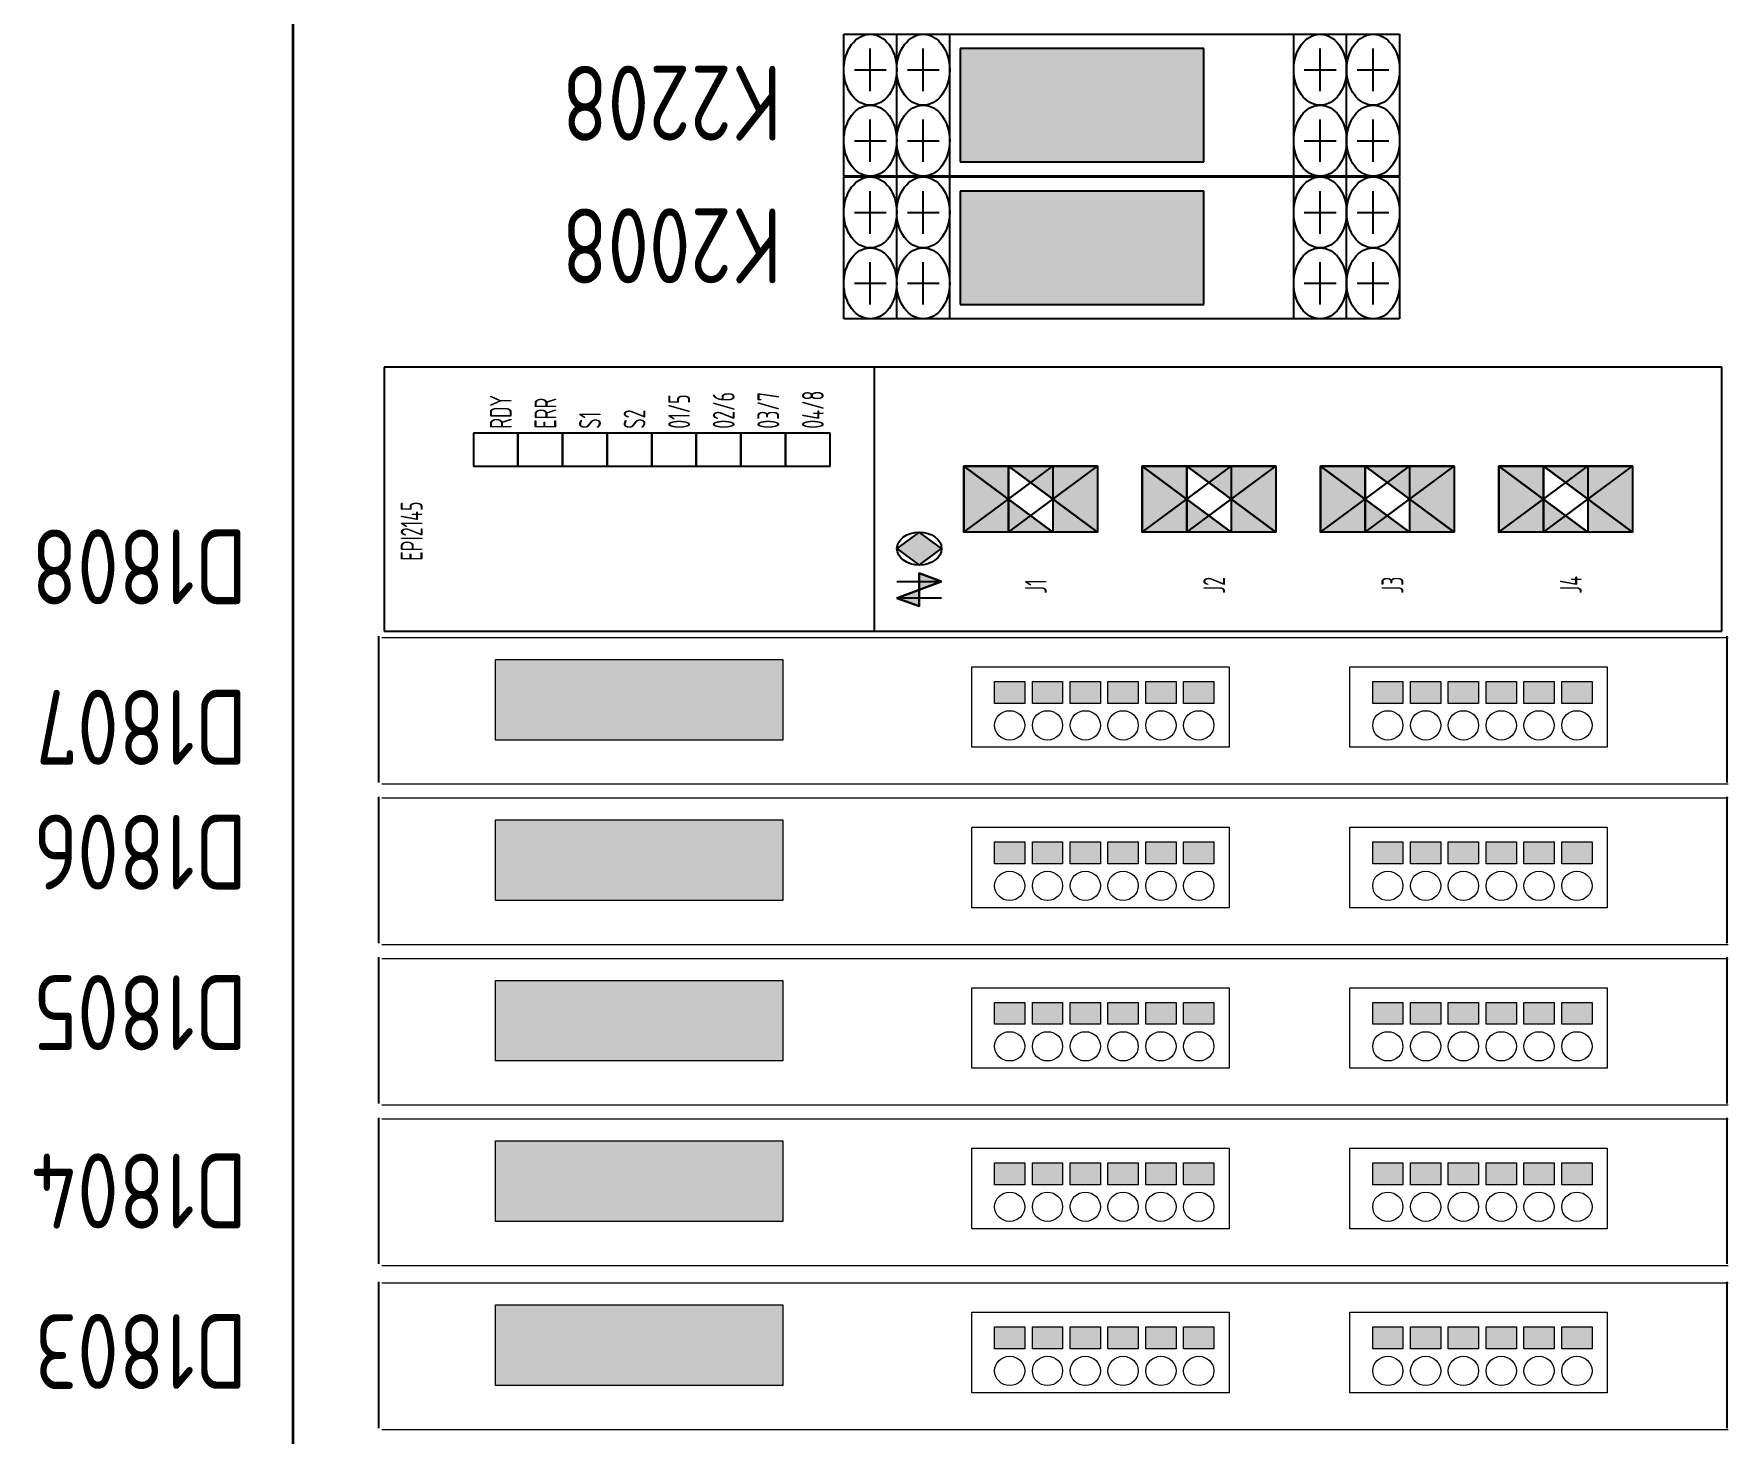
# Model space of a CAD drawing. Header units: millimetres. Extents: x 10 to 410, y 10 to 275.
# Drawn here: x 62.73 to 110.23, y 146.53 to 185.79 of the extents above; entities that cross this region are included whole.
import ezdxf
from ezdxf.enums import TextEntityAlignment as Align

# ---------------------------------------------------------------- set-up
doc = ezdxf.new("R2010")
doc.units = ezdxf.units.MM
doc.linetypes.add('Caddy_Solid', pattern=[0])
doc.styles.add('Caddy_Vectorfont1p', font='isocp___.ttf', dxfattribs={"width": 0.9})

# ---------------------------------------------------------------- blocks, each defined once
blk = doc.blocks.new('Blk12')
blk.add_hatch(color=1).paths.add_polyline_path([(95.528, 182.2), (88.701, 182.2), (88.701, 185.382), (95.528, 185.382), (95.528, 185.183)])
at = {"linetype": 'Caddy_Solid', "lineweight": 25}
for p, q in [((85.436, 181.802), (85.436, 185.78)), ((85.436, 185.78), (101.018, 185.78)), ((86.92, 181.802), (86.92, 185.78)), ((88.404, 181.802), (88.404, 185.78)), ((98.05, 181.802), (98.05, 185.78)), ((99.534, 181.802), (99.534, 185.78)), ((101.018, 185.78), (101.018, 181.802)), ((86.178, 184.189), (86.178, 185.382)), ((87.662, 184.189), (87.662, 185.382)), ((98.792, 184.189), (98.792, 185.382)), ((100.276, 184.189), (100.276, 185.382)), ((85.733, 184.786), (86.624, 184.786)), ((87.217, 184.786), (88.108, 184.786)), ((98.347, 184.786), (99.238, 184.786)), ((99.831, 184.786), (100.722, 184.786)), ((86.178, 182.2), (86.178, 183.393)), ((87.662, 182.2), (87.662, 183.393)), ((98.792, 182.2), (98.792, 183.393)), ((100.276, 182.2), (100.276, 183.393)), ((85.733, 182.797), (86.624, 182.797)), ((87.217, 182.797), (88.108, 182.797)), ((98.347, 182.797), (99.238, 182.797)), ((99.831, 182.797), (100.722, 182.797)), ((101.018, 181.802), (85.436, 181.802))]:
    blk.add_line(p, q, dxfattribs=at)
at = {"color": 1, "linetype": 'Caddy_Solid', "lineweight": 25, "true_color": 0xff0000}
for p, q in [((95.528, 185.382), (88.701, 185.382)), ((88.701, 185.382), (88.701, 182.2)), ((95.528, 185.183), (95.528, 185.382)), ((95.528, 182.2), (95.528, 185.183)), ((88.701, 182.2), (95.528, 182.2))]:
    blk.add_line(p, q, dxfattribs=at)
at = {"linetype": 'Caddy_Solid', "lineweight": 25}
for centre in [(86.178, 184.786), (87.662, 184.786), (98.792, 184.786), (100.276, 184.786), (86.178, 182.797), (87.662, 182.797), (98.792, 182.797), (100.276, 182.797)]:
    blk.add_ellipse(centre, major_axis=(0, 0.995), ratio=0.746094, dxfattribs=at)
blk = doc.blocks.new('Blk13')
blk.add_hatch(color=1).paths.add_polyline_path([(95.528, 178.2), (88.701, 178.2), (88.701, 181.382), (95.528, 181.382), (95.528, 181.183)])
at = {"linetype": 'Caddy_Solid', "lineweight": 25}
for p, q in [((85.436, 177.802), (85.436, 181.78)), ((85.436, 181.78), (101.018, 181.78)), ((86.92, 177.802), (86.92, 181.78)), ((88.404, 177.802), (88.404, 181.78)), ((98.05, 177.802), (98.05, 181.78)), ((99.534, 177.802), (99.534, 181.78)), ((101.018, 181.78), (101.018, 177.802)), ((86.178, 180.189), (86.178, 181.382)), ((87.662, 180.189), (87.662, 181.382)), ((98.792, 180.189), (98.792, 181.382)), ((100.276, 180.189), (100.276, 181.382)), ((85.733, 180.786), (86.624, 180.786)), ((87.217, 180.786), (88.108, 180.786)), ((98.347, 180.786), (99.238, 180.786)), ((99.831, 180.786), (100.722, 180.786)), ((86.178, 178.2), (86.178, 179.393)), ((87.662, 178.2), (87.662, 179.393)), ((98.792, 178.2), (98.792, 179.393)), ((100.276, 178.2), (100.276, 179.393)), ((85.733, 178.797), (86.624, 178.797)), ((87.217, 178.797), (88.108, 178.797)), ((98.347, 178.797), (99.238, 178.797)), ((99.831, 178.797), (100.722, 178.797)), ((101.018, 177.802), (85.436, 177.802))]:
    blk.add_line(p, q, dxfattribs=at)
at = {"color": 1, "linetype": 'Caddy_Solid', "lineweight": 25, "true_color": 0xff0000}
for p, q in [((95.528, 181.382), (88.701, 181.382)), ((88.701, 181.382), (88.701, 178.2)), ((95.528, 181.183), (95.528, 181.382)), ((95.528, 178.2), (95.528, 181.183)), ((88.701, 178.2), (95.528, 178.2))]:
    blk.add_line(p, q, dxfattribs=at)
at = {"linetype": 'Caddy_Solid', "lineweight": 25}
for centre in [(86.178, 180.786), (87.662, 180.786), (98.792, 180.786), (100.276, 180.786), (86.178, 178.797), (87.662, 178.797), (98.792, 178.797), (100.276, 178.797)]:
    blk.add_ellipse(centre, major_axis=(0, 0.995), ratio=0.746094, dxfattribs=at)
blk = doc.blocks.new('Blk34')
at = {"linetype": 'Caddy_Solid', "lineweight": 25}
for p, q in [((110.05, 176.447), (72.55, 176.447)), ((72.55, 176.447), (72.55, 169.047)), ((110.05, 169.047), (110.05, 176.447)), ((72.55, 169.047), (110.05, 169.047))]:
    blk.add_line(p, q, dxfattribs=at)
blk = doc.blocks.new('Blk35')
at = {"linetype": 'Caddy_Solid', "lineweight": 25}
for p, q in [((76.3, 174.597), (75.05, 174.597)), ((75.05, 174.597), (75.05, 173.672)), ((76.3, 173.672), (76.3, 174.597)), ((75.05, 173.672), (76.3, 173.672))]:
    blk.add_line(p, q, dxfattribs=at)
blk = doc.blocks.new('Blk36')
at = {"linetype": 'Caddy_Solid', "lineweight": 25}
for p, q in [((77.55, 174.597), (76.3, 174.597)), ((76.3, 174.597), (76.3, 173.672)), ((77.55, 173.672), (77.55, 174.597)), ((76.3, 173.672), (77.55, 173.672))]:
    blk.add_line(p, q, dxfattribs=at)
blk = doc.blocks.new('Blk37')
at = {"linetype": 'Caddy_Solid', "lineweight": 25}
for p, q in [((78.8, 174.597), (77.55, 174.597)), ((77.55, 174.597), (77.55, 173.672)), ((78.8, 173.672), (78.8, 174.597)), ((77.55, 173.672), (78.8, 173.672))]:
    blk.add_line(p, q, dxfattribs=at)
blk = doc.blocks.new('Blk38')
at = {"linetype": 'Caddy_Solid', "lineweight": 25}
for p, q in [((80.05, 174.597), (78.8, 174.597)), ((78.8, 174.597), (78.8, 173.672)), ((80.05, 173.672), (80.05, 174.597)), ((78.8, 173.672), (80.05, 173.672))]:
    blk.add_line(p, q, dxfattribs=at)
blk = doc.blocks.new('Blk39')
at = {"linetype": 'Caddy_Solid', "lineweight": 25}
for p, q in [((81.3, 174.597), (80.05, 174.597)), ((80.05, 174.597), (80.05, 173.672)), ((81.3, 173.672), (81.3, 174.597)), ((80.05, 173.672), (81.3, 173.672))]:
    blk.add_line(p, q, dxfattribs=at)
blk = doc.blocks.new('Blk40')
at = {"linetype": 'Caddy_Solid', "lineweight": 25}
for p, q in [((82.55, 174.597), (81.3, 174.597)), ((81.3, 174.597), (81.3, 173.672)), ((82.55, 173.672), (82.55, 174.597)), ((81.3, 173.672), (82.55, 173.672))]:
    blk.add_line(p, q, dxfattribs=at)
blk = doc.blocks.new('Blk41')
at = {"linetype": 'Caddy_Solid', "lineweight": 25}
for p, q in [((83.8, 174.597), (82.55, 174.597)), ((82.55, 174.597), (82.55, 173.672)), ((83.8, 173.672), (83.8, 174.597)), ((82.55, 173.672), (83.8, 173.672))]:
    blk.add_line(p, q, dxfattribs=at)
blk = doc.blocks.new('Blk42')
at = {"linetype": 'Caddy_Solid', "lineweight": 25}
for p, q in [((85.05, 174.597), (83.8, 174.597)), ((83.8, 174.597), (83.8, 173.672)), ((85.05, 173.672), (85.05, 174.597)), ((83.8, 173.672), (85.05, 173.672))]:
    blk.add_line(p, q, dxfattribs=at)
blk = doc.blocks.new('Blk43')
at = {"linetype": 'Caddy_Solid', "lineweight": 25}
for p, q in [((88.8, 171.822), (88.8, 173.672)), ((88.8, 173.672), (91.3, 173.672)), ((91.3, 173.672), (91.3, 171.822)), ((91.3, 171.822), (88.8, 171.822))]:
    blk.add_line(p, q, dxfattribs=at)
blk = doc.blocks.new('Blk44')
at = {"linetype": 'Caddy_Solid', "lineweight": 25}
for p, q in [((90.05, 171.822), (90.05, 173.672)), ((90.05, 173.672), (92.55, 173.672)), ((92.55, 173.672), (92.55, 171.822)), ((92.55, 171.822), (90.05, 171.822))]:
    blk.add_line(p, q, dxfattribs=at)
blk = doc.blocks.new('Blk45')
at = {"linetype": 'Caddy_Solid', "lineweight": 25}
for p, q in [((93.8, 171.822), (93.8, 173.672)), ((93.8, 173.672), (96.3, 173.672)), ((96.3, 173.672), (96.3, 171.822)), ((96.3, 171.822), (93.8, 171.822))]:
    blk.add_line(p, q, dxfattribs=at)
blk = doc.blocks.new('Blk46')
at = {"linetype": 'Caddy_Solid', "lineweight": 25}
for p, q in [((95.05, 171.822), (95.05, 173.672)), ((95.05, 173.672), (97.55, 173.672)), ((97.55, 173.672), (97.55, 171.822)), ((97.55, 171.822), (95.05, 171.822))]:
    blk.add_line(p, q, dxfattribs=at)
blk = doc.blocks.new('Blk47')
at = {"linetype": 'Caddy_Solid', "lineweight": 25}
for p, q in [((98.8, 171.822), (98.8, 173.672)), ((98.8, 173.672), (101.3, 173.672)), ((101.3, 173.672), (101.3, 171.822)), ((101.3, 171.822), (98.8, 171.822))]:
    blk.add_line(p, q, dxfattribs=at)
blk = doc.blocks.new('Blk48')
at = {"linetype": 'Caddy_Solid', "lineweight": 25}
for p, q in [((100.05, 171.822), (100.05, 173.672)), ((100.05, 173.672), (102.55, 173.672)), ((102.55, 173.672), (102.55, 171.822)), ((102.55, 171.822), (100.05, 171.822))]:
    blk.add_line(p, q, dxfattribs=at)
blk = doc.blocks.new('Blk49')
at = {"linetype": 'Caddy_Solid', "lineweight": 25}
for p, q in [((103.8, 171.822), (103.8, 173.672)), ((103.8, 173.672), (106.3, 173.672)), ((106.3, 173.672), (106.3, 171.822)), ((106.3, 171.822), (103.8, 171.822))]:
    blk.add_line(p, q, dxfattribs=at)
blk = doc.blocks.new('Blk50')
at = {"linetype": 'Caddy_Solid', "lineweight": 25}
for p, q in [((105.05, 171.822), (105.05, 173.672)), ((105.05, 173.672), (107.55, 173.672)), ((107.55, 173.672), (107.55, 171.822)), ((107.55, 171.822), (105.05, 171.822))]:
    blk.add_line(p, q, dxfattribs=at)
blk = doc.blocks.new('Blk33')
for points in [[(91.3, 171.822), (88.8, 173.672), (91.3, 173.672), (88.8, 171.822)], [(91.3, 171.822), (91.3, 173.672), (90.05, 172.747), (88.8, 171.822), (88.8, 173.672)], [(92.55, 171.822), (90.05, 173.672), (92.55, 173.672), (90.05, 171.822)], [(92.55, 171.822), (92.55, 173.672), (91.3, 172.747), (90.05, 171.822), (90.05, 173.672)], [(96.3, 171.822), (93.8, 173.672), (96.3, 173.672), (93.8, 171.822)], [(96.3, 171.822), (96.3, 173.672), (95.05, 172.747), (93.8, 171.822), (93.8, 173.672)], [(97.55, 171.822), (95.05, 173.672), (97.55, 173.672), (95.05, 171.822)], [(97.55, 171.822), (97.55, 173.672), (96.3, 172.747), (95.05, 171.822), (95.05, 173.672)], [(101.3, 171.822), (98.8, 173.672), (101.3, 173.672), (98.8, 171.822)], [(101.3, 171.822), (101.3, 173.672), (100.05, 172.747), (98.8, 171.822), (98.8, 173.672)], [(102.55, 171.822), (100.05, 173.672), (102.55, 173.672), (100.05, 171.822)], [(102.55, 171.822), (102.55, 173.672), (101.3, 172.747), (100.05, 171.822), (100.05, 173.672)], [(106.3, 171.822), (103.8, 173.672), (106.3, 173.672), (103.8, 171.822)], [(106.3, 171.822), (106.3, 173.672), (105.05, 172.747), (103.8, 171.822), (103.8, 173.672)], [(107.55, 171.822), (105.05, 173.672), (107.55, 173.672), (105.05, 171.822)], [(107.55, 171.822), (107.55, 173.672), (106.3, 172.747), (105.05, 171.822), (105.05, 173.672)], [(88.175, 171.359), (87.55, 170.897), (86.925, 171.359), (87.55, 171.822)], [(87.55, 170.666), (87.55, 170.203), (88.175, 170.435)], [(87.55, 169.741), (87.55, 170.203), (86.925, 169.972)]]:
    blk.add_hatch(color=256).paths.add_polyline_path(points)
at = {"linetype": 'Caddy_Solid', "lineweight": 25}
for p, q in [((86.3, 169.047), (86.3, 176.447)), ((88.175, 170.435), (87.55, 170.666)), ((87.55, 170.666), (87.55, 170.203)), ((86.925, 170.435), (88.175, 170.435)), ((87.55, 170.203), (86.925, 169.972)), ((87.55, 170.203), (88.175, 170.435)), ((87.55, 169.741), (87.55, 170.203)), ((88.175, 169.972), (86.925, 169.972)), ((86.925, 169.972), (87.55, 169.741))]:
    blk.add_line(p, q, dxfattribs=at)
for points in [[(88.8, 171.822), (91.3, 173.672), (88.8, 173.672), (91.3, 171.822)], [(88.8, 173.672), (88.8, 171.822), (90.05, 172.747), (91.3, 173.672), (91.3, 171.822)], [(90.05, 171.822), (92.55, 173.672), (90.05, 173.672), (92.55, 171.822)], [(90.05, 173.672), (90.05, 171.822), (91.3, 172.747), (92.55, 173.672), (92.55, 171.822)], [(93.8, 171.822), (96.3, 173.672), (93.8, 173.672), (96.3, 171.822)], [(93.8, 173.672), (93.8, 171.822), (95.05, 172.747), (96.3, 173.672), (96.3, 171.822)], [(95.05, 171.822), (97.55, 173.672), (95.05, 173.672), (97.55, 171.822)], [(95.05, 173.672), (95.05, 171.822), (96.3, 172.747), (97.55, 173.672), (97.55, 171.822)], [(98.8, 171.822), (101.3, 173.672), (98.8, 173.672), (101.3, 171.822)], [(98.8, 173.672), (98.8, 171.822), (100.05, 172.747), (101.3, 173.672), (101.3, 171.822)], [(100.05, 171.822), (102.55, 173.672), (100.05, 173.672), (102.55, 171.822)], [(100.05, 173.672), (100.05, 171.822), (101.3, 172.747), (102.55, 173.672), (102.55, 171.822)], [(103.8, 171.822), (106.3, 173.672), (103.8, 173.672), (106.3, 171.822)], [(103.8, 173.672), (103.8, 171.822), (105.05, 172.747), (106.3, 173.672), (106.3, 171.822)], [(105.05, 171.822), (107.55, 173.672), (105.05, 173.672), (107.55, 171.822)], [(105.05, 173.672), (105.05, 171.822), (106.3, 172.747), (107.55, 173.672), (107.55, 171.822)], [(87.55, 171.822), (86.925, 171.359), (87.55, 170.897), (88.175, 171.359)], [(88.175, 170.435), (87.55, 170.203), (87.55, 170.666)], [(86.925, 169.972), (87.55, 170.203), (87.55, 169.741)]]:
    blk.add_lwpolyline(points, close=True, dxfattribs=at)
blk.add_ellipse((87.55, 171.359), major_axis=(0.625, 0), ratio=0.740001, dxfattribs=at)
for name in ['Blk34', 'Blk35', 'Blk36', 'Blk37', 'Blk38', 'Blk39', 'Blk40', 'Blk41', 'Blk42', 'Blk43', 'Blk44', 'Blk45', 'Blk46', 'Blk47', 'Blk48', 'Blk49', 'Blk50']:
    blk.add_blockref(name, (0, 0, 1))
at = {"lineweight": 25, "style": 'Caddy_Vectorfont1p', "width": 0.666}
for s, p in [('RDY', (76.125, 174.72)), ('ERR', (77.375, 174.72)), ('01/5', (81.125, 174.72)), ('02/6', (82.375, 174.72)), ('03/7', (83.625, 174.72)), ('04/8', (84.875, 174.72)), ('S1', (78.625, 174.72)), ('S2', (79.875, 174.72)), ('EPI2145', (73.625, 171.02)), ('J2', (96.125, 170.094)), ('J3', (101.125, 170.094)), ('J4', (106.125, 170.094)), ('J1', (91.125, 170.094))]:
    blk.add_text(s, height=0.6125, rotation=90, dxfattribs=at).set_placement(p)
at = {"lineweight": 25, "style": 'Caddy_Vectorfont1p', "width": 0.9, "flags": 1}
for tag, p in [('$TAG140020', (89.375, 168.462)), ('$TAG140050', (90.25, 168.462)), ('$TAG160010', (91.125, 168.462)), ('$TAG160030', (92, 168.462)), ('$TAG160040', (92.875, 168.462))]:
    blk.add_attdef(tag, text='', height=0.613, rotation=90, dxfattribs=at).set_placement(p, align=Align.RIGHT)
blk = doc.blocks.new('Blk60')
at = {"linetype": 'Caddy_Solid', "lineweight": 18}
for p, q in [((100.265, 148.92), (100.265, 149.536)), ((100.265, 149.536), (101.113, 149.536)), ((101.113, 149.536), (101.113, 148.92)), ((101.113, 148.92), (100.265, 148.92))]:
    blk.add_line(p, q, dxfattribs=at)
blk = doc.blocks.new('Blk61')
at = {"linetype": 'Caddy_Solid', "lineweight": 18}
for p, q in [((101.325, 148.92), (101.325, 149.536)), ((101.325, 149.536), (102.173, 149.536)), ((102.173, 149.536), (102.173, 148.92)), ((102.173, 148.92), (101.325, 148.92))]:
    blk.add_line(p, q, dxfattribs=at)
blk = doc.blocks.new('Blk62')
at = {"linetype": 'Caddy_Solid', "lineweight": 18}
for p, q in [((102.385, 148.92), (102.385, 149.536)), ((102.385, 149.536), (103.233, 149.536)), ((103.233, 149.536), (103.233, 148.92)), ((103.233, 148.92), (102.385, 148.92))]:
    blk.add_line(p, q, dxfattribs=at)
blk = doc.blocks.new('Blk63')
at = {"linetype": 'Caddy_Solid', "lineweight": 18}
for p, q in [((103.445, 148.92), (103.445, 149.536)), ((103.445, 149.536), (104.293, 149.536)), ((104.293, 149.536), (104.293, 148.92)), ((104.293, 148.92), (103.445, 148.92))]:
    blk.add_line(p, q, dxfattribs=at)
blk = doc.blocks.new('Blk64')
at = {"linetype": 'Caddy_Solid', "lineweight": 18}
for p, q in [((104.505, 148.92), (104.505, 149.536)), ((104.505, 149.536), (105.353, 149.536)), ((105.353, 149.536), (105.353, 148.92)), ((105.353, 148.92), (104.505, 148.92))]:
    blk.add_line(p, q, dxfattribs=at)
blk = doc.blocks.new('Blk65')
at = {"linetype": 'Caddy_Solid', "lineweight": 18}
for p, q in [((105.566, 148.92), (105.566, 149.536)), ((105.566, 149.536), (106.414, 149.536)), ((106.414, 149.536), (106.414, 148.92)), ((106.414, 148.92), (105.566, 148.92))]:
    blk.add_line(p, q, dxfattribs=at)
blk = doc.blocks.new('Blk66')
at = {"linetype": 'Caddy_Solid', "lineweight": 18}
for p, q in [((99.628, 147.687), (99.628, 149.947)), ((99.628, 149.947), (106.838, 149.947)), ((106.838, 149.947), (106.838, 147.687)), ((106.838, 147.687), (99.628, 147.687))]:
    blk.add_line(p, q, dxfattribs=at)
blk = doc.blocks.new('Blk67')
at = {"linetype": 'Caddy_Solid', "lineweight": 18}
for p, q in [((89.663, 148.92), (89.663, 149.536)), ((89.663, 149.536), (90.511, 149.536)), ((90.511, 149.536), (90.511, 148.92)), ((90.511, 148.92), (89.663, 148.92))]:
    blk.add_line(p, q, dxfattribs=at)
blk = doc.blocks.new('Blk68')
at = {"linetype": 'Caddy_Solid', "lineweight": 18}
for p, q in [((90.723, 148.92), (90.723, 149.536)), ((90.723, 149.536), (91.571, 149.536)), ((91.571, 149.536), (91.571, 148.92)), ((91.571, 148.92), (90.723, 148.92))]:
    blk.add_line(p, q, dxfattribs=at)
blk = doc.blocks.new('Blk69')
at = {"linetype": 'Caddy_Solid', "lineweight": 18}
for p, q in [((91.783, 148.92), (91.783, 149.536)), ((91.783, 149.536), (92.631, 149.536)), ((92.631, 149.536), (92.631, 148.92)), ((92.631, 148.92), (91.783, 148.92))]:
    blk.add_line(p, q, dxfattribs=at)
blk = doc.blocks.new('Blk70')
at = {"linetype": 'Caddy_Solid', "lineweight": 18}
for p, q in [((92.843, 148.92), (92.843, 149.536)), ((92.843, 149.536), (93.691, 149.536)), ((93.691, 149.536), (93.691, 148.92)), ((93.691, 148.92), (92.843, 148.92))]:
    blk.add_line(p, q, dxfattribs=at)
blk = doc.blocks.new('Blk71')
at = {"linetype": 'Caddy_Solid', "lineweight": 18}
for p, q in [((93.903, 148.92), (93.903, 149.536)), ((93.903, 149.536), (94.751, 149.536)), ((94.751, 149.536), (94.751, 148.92)), ((94.751, 148.92), (93.903, 148.92))]:
    blk.add_line(p, q, dxfattribs=at)
blk = doc.blocks.new('Blk72')
at = {"linetype": 'Caddy_Solid', "lineweight": 18}
for p, q in [((94.964, 148.92), (94.964, 149.536)), ((94.964, 149.536), (95.812, 149.536)), ((95.812, 149.536), (95.812, 148.92)), ((95.812, 148.92), (94.964, 148.92))]:
    blk.add_line(p, q, dxfattribs=at)
blk = doc.blocks.new('Blk73')
at = {"linetype": 'Caddy_Solid', "lineweight": 18}
for p, q in [((89.026, 147.687), (89.026, 149.947)), ((89.026, 149.947), (96.236, 149.947)), ((96.236, 149.947), (96.236, 147.687)), ((96.236, 147.687), (89.026, 147.687))]:
    blk.add_line(p, q, dxfattribs=at)
blk = doc.blocks.new('Blk74')
at = {"linetype": 'Caddy_Solid', "lineweight": 18}
for p, q in [((75.668, 147.892), (75.668, 150.152)), ((75.668, 150.152), (83.725, 150.152)), ((83.725, 150.152), (83.725, 147.892)), ((83.725, 147.892), (75.668, 147.892))]:
    blk.add_line(p, q, dxfattribs=at)
blk = doc.blocks.new('Blk59')
for points in [[(83.725, 147.892), (75.668, 147.892), (75.668, 150.152), (83.725, 150.152)], [(90.511, 149.536), (89.663, 149.536), (89.663, 148.92), (90.511, 148.92)], [(90.723, 148.92), (91.571, 148.92), (91.571, 149.536), (90.723, 149.536)], [(91.783, 148.92), (92.631, 148.92), (92.631, 149.536), (91.783, 149.536)], [(93.691, 149.536), (92.843, 149.536), (92.843, 148.92), (93.691, 148.92)], [(94.752, 148.92), (93.903, 148.92), (93.903, 149.536), (94.752, 149.536)], [(95.812, 148.92), (95.812, 149.536), (94.964, 149.536), (94.964, 148.92)], [(101.113, 149.536), (100.265, 149.536), (100.265, 148.92), (101.113, 148.92)], [(101.325, 148.92), (102.173, 148.92), (102.173, 149.536), (101.325, 149.536)], [(102.385, 148.92), (103.233, 148.92), (103.233, 149.536), (102.385, 149.536)], [(104.293, 149.536), (103.445, 149.536), (103.445, 148.92), (104.293, 148.92)], [(105.354, 148.92), (104.505, 148.92), (104.505, 149.536), (105.354, 149.536)], [(106.414, 148.92), (106.414, 149.536), (105.566, 149.536), (105.566, 148.92)]]:
    blk.add_hatch(color=256).paths.add_polyline_path(points)
at = {"linetype": 'Caddy_Solid', "lineweight": 25}
for p, q in [((72.4, 146.7), (72.4, 150.8)), ((110.2, 146.7), (110.2, 150.8))]:
    blk.add_line(p, q, dxfattribs=at)
at = {"linetype": 'Caddy_Solid', "lineweight": 18}
for p, q in [((72.487, 150.769), (110.23, 150.769)), ((72.487, 150.769), (110.23, 150.769)), ((72.487, 150.769), (110.23, 150.769)), ((72.487, 146.66), (110.23, 146.66)), ((72.487, 146.66), (110.23, 146.66))]:
    blk.add_line(p, q, dxfattribs=at)
for centre in [(90.087, 148.303), (91.147, 148.303), (92.207, 148.303), (93.267, 148.303), (94.327, 148.303), (95.388, 148.303), (100.689, 148.303), (101.749, 148.303), (102.809, 148.303), (103.869, 148.303), (104.929, 148.303), (105.99, 148.303)]:
    blk.add_ellipse(centre, major_axis=(-0.424, 0), ratio=0.968912, dxfattribs=at)
for name in ['Blk74', 'Blk73', 'Blk66', 'Blk67', 'Blk68', 'Blk69', 'Blk70', 'Blk71', 'Blk72', 'Blk60', 'Blk61', 'Blk62', 'Blk63', 'Blk64', 'Blk65']:
    blk.add_blockref(name, (0, 0, 1))
blk = doc.blocks.new('Blk149')
at = {"linetype": 'Caddy_Solid', "lineweight": 18}
for p, q in [((100.265, 153.52), (100.265, 154.136)), ((100.265, 154.136), (101.113, 154.136)), ((101.113, 154.136), (101.113, 153.52)), ((101.113, 153.52), (100.265, 153.52))]:
    blk.add_line(p, q, dxfattribs=at)
blk = doc.blocks.new('Blk150')
at = {"linetype": 'Caddy_Solid', "lineweight": 18}
for p, q in [((101.325, 153.52), (101.325, 154.136)), ((101.325, 154.136), (102.173, 154.136)), ((102.173, 154.136), (102.173, 153.52)), ((102.173, 153.52), (101.325, 153.52))]:
    blk.add_line(p, q, dxfattribs=at)
blk = doc.blocks.new('Blk151')
at = {"linetype": 'Caddy_Solid', "lineweight": 18}
for p, q in [((102.385, 153.52), (102.385, 154.136)), ((102.385, 154.136), (103.233, 154.136)), ((103.233, 154.136), (103.233, 153.52)), ((103.233, 153.52), (102.385, 153.52))]:
    blk.add_line(p, q, dxfattribs=at)
blk = doc.blocks.new('Blk152')
at = {"linetype": 'Caddy_Solid', "lineweight": 18}
for p, q in [((103.445, 153.52), (103.445, 154.136)), ((103.445, 154.136), (104.293, 154.136)), ((104.293, 154.136), (104.293, 153.52)), ((104.293, 153.52), (103.445, 153.52))]:
    blk.add_line(p, q, dxfattribs=at)
blk = doc.blocks.new('Blk153')
at = {"linetype": 'Caddy_Solid', "lineweight": 18}
for p, q in [((104.505, 153.52), (104.505, 154.136)), ((104.505, 154.136), (105.353, 154.136)), ((105.353, 154.136), (105.353, 153.52)), ((105.353, 153.52), (104.505, 153.52))]:
    blk.add_line(p, q, dxfattribs=at)
blk = doc.blocks.new('Blk154')
at = {"linetype": 'Caddy_Solid', "lineweight": 18}
for p, q in [((105.566, 153.52), (105.566, 154.136)), ((105.566, 154.136), (106.414, 154.136)), ((106.414, 154.136), (106.414, 153.52)), ((106.414, 153.52), (105.566, 153.52))]:
    blk.add_line(p, q, dxfattribs=at)
blk = doc.blocks.new('Blk155')
at = {"linetype": 'Caddy_Solid', "lineweight": 18}
for p, q in [((99.628, 152.287), (99.628, 154.547)), ((99.628, 154.547), (106.838, 154.547)), ((106.838, 154.547), (106.838, 152.287)), ((106.838, 152.287), (99.628, 152.287))]:
    blk.add_line(p, q, dxfattribs=at)
blk = doc.blocks.new('Blk156')
at = {"linetype": 'Caddy_Solid', "lineweight": 18}
for p, q in [((89.663, 153.52), (89.663, 154.136)), ((89.663, 154.136), (90.511, 154.136)), ((90.511, 154.136), (90.511, 153.52)), ((90.511, 153.52), (89.663, 153.52))]:
    blk.add_line(p, q, dxfattribs=at)
blk = doc.blocks.new('Blk157')
at = {"linetype": 'Caddy_Solid', "lineweight": 18}
for p, q in [((90.723, 153.52), (90.723, 154.136)), ((90.723, 154.136), (91.571, 154.136)), ((91.571, 154.136), (91.571, 153.52)), ((91.571, 153.52), (90.723, 153.52))]:
    blk.add_line(p, q, dxfattribs=at)
blk = doc.blocks.new('Blk158')
at = {"linetype": 'Caddy_Solid', "lineweight": 18}
for p, q in [((91.783, 153.52), (91.783, 154.136)), ((91.783, 154.136), (92.631, 154.136)), ((92.631, 154.136), (92.631, 153.52)), ((92.631, 153.52), (91.783, 153.52))]:
    blk.add_line(p, q, dxfattribs=at)
blk = doc.blocks.new('Blk159')
at = {"linetype": 'Caddy_Solid', "lineweight": 18}
for p, q in [((92.843, 153.52), (92.843, 154.136)), ((92.843, 154.136), (93.691, 154.136)), ((93.691, 154.136), (93.691, 153.52)), ((93.691, 153.52), (92.843, 153.52))]:
    blk.add_line(p, q, dxfattribs=at)
blk = doc.blocks.new('Blk160')
at = {"linetype": 'Caddy_Solid', "lineweight": 18}
for p, q in [((93.903, 153.52), (93.903, 154.136)), ((93.903, 154.136), (94.751, 154.136)), ((94.751, 154.136), (94.751, 153.52)), ((94.751, 153.52), (93.903, 153.52))]:
    blk.add_line(p, q, dxfattribs=at)
blk = doc.blocks.new('Blk161')
at = {"linetype": 'Caddy_Solid', "lineweight": 18}
for p, q in [((94.964, 153.52), (94.964, 154.136)), ((94.964, 154.136), (95.812, 154.136)), ((95.812, 154.136), (95.812, 153.52)), ((95.812, 153.52), (94.964, 153.52))]:
    blk.add_line(p, q, dxfattribs=at)
blk = doc.blocks.new('Blk162')
at = {"linetype": 'Caddy_Solid', "lineweight": 18}
for p, q in [((89.026, 152.287), (89.026, 154.547)), ((89.026, 154.547), (96.236, 154.547)), ((96.236, 154.547), (96.236, 152.287)), ((96.236, 152.287), (89.026, 152.287))]:
    blk.add_line(p, q, dxfattribs=at)
blk = doc.blocks.new('Blk163')
at = {"linetype": 'Caddy_Solid', "lineweight": 18}
for p, q in [((75.668, 152.492), (75.668, 154.752)), ((75.668, 154.752), (83.725, 154.752)), ((83.725, 154.752), (83.725, 152.492)), ((83.725, 152.492), (75.668, 152.492))]:
    blk.add_line(p, q, dxfattribs=at)
blk = doc.blocks.new('Blk148')
for points in [[(83.725, 152.492), (75.668, 152.492), (75.668, 154.752), (83.725, 154.752)], [(90.511, 154.136), (89.663, 154.136), (89.663, 153.52), (90.511, 153.52)], [(90.723, 153.52), (91.571, 153.52), (91.571, 154.136), (90.723, 154.136)], [(91.783, 153.52), (92.631, 153.52), (92.631, 154.136), (91.783, 154.136)], [(93.691, 154.136), (92.843, 154.136), (92.843, 153.52), (93.691, 153.52)], [(94.752, 153.52), (93.903, 153.52), (93.903, 154.136), (94.752, 154.136)], [(95.812, 153.52), (95.812, 154.136), (94.964, 154.136), (94.964, 153.52)], [(101.113, 154.136), (100.265, 154.136), (100.265, 153.52), (101.113, 153.52)], [(101.325, 153.52), (102.173, 153.52), (102.173, 154.136), (101.325, 154.136)], [(102.385, 153.52), (103.233, 153.52), (103.233, 154.136), (102.385, 154.136)], [(104.293, 154.136), (103.445, 154.136), (103.445, 153.52), (104.293, 153.52)], [(105.354, 153.52), (104.505, 153.52), (104.505, 154.136), (105.354, 154.136)], [(106.414, 153.52), (106.414, 154.136), (105.566, 154.136), (105.566, 153.52)]]:
    blk.add_hatch(color=256).paths.add_polyline_path(points)
at = {"linetype": 'Caddy_Solid', "lineweight": 25}
for p, q in [((72.4, 151.3), (72.4, 155.4)), ((110.2, 151.3), (110.2, 155.4))]:
    blk.add_line(p, q, dxfattribs=at)
at = {"linetype": 'Caddy_Solid', "lineweight": 18}
for p, q in [((72.487, 155.369), (110.23, 155.369)), ((72.487, 155.369), (110.23, 155.369)), ((72.487, 155.369), (110.23, 155.369)), ((72.487, 151.26), (110.23, 151.26)), ((72.487, 151.26), (110.23, 151.26))]:
    blk.add_line(p, q, dxfattribs=at)
for centre in [(90.087, 152.903), (91.147, 152.903), (92.207, 152.903), (93.267, 152.903), (94.327, 152.903), (95.388, 152.903), (100.689, 152.903), (101.749, 152.903), (102.809, 152.903), (103.869, 152.903), (104.929, 152.903), (105.99, 152.903)]:
    blk.add_ellipse(centre, major_axis=(-0.424, 0), ratio=0.968912, dxfattribs=at)
for name in ['Blk163', 'Blk162', 'Blk155', 'Blk156', 'Blk157', 'Blk158', 'Blk159', 'Blk160', 'Blk161', 'Blk149', 'Blk150', 'Blk151', 'Blk152', 'Blk153', 'Blk154']:
    blk.add_blockref(name, (0, 0, 1))
blk = doc.blocks.new('Blk268')
at = {"linetype": 'Caddy_Solid', "lineweight": 18}
for p, q in [((100.265, 158.02), (100.265, 158.636)), ((100.265, 158.636), (101.113, 158.636)), ((101.113, 158.636), (101.113, 158.02)), ((101.113, 158.02), (100.265, 158.02))]:
    blk.add_line(p, q, dxfattribs=at)
blk = doc.blocks.new('Blk269')
at = {"linetype": 'Caddy_Solid', "lineweight": 18}
for p, q in [((101.325, 158.02), (101.325, 158.636)), ((101.325, 158.636), (102.173, 158.636)), ((102.173, 158.636), (102.173, 158.02)), ((102.173, 158.02), (101.325, 158.02))]:
    blk.add_line(p, q, dxfattribs=at)
blk = doc.blocks.new('Blk270')
at = {"linetype": 'Caddy_Solid', "lineweight": 18}
for p, q in [((102.385, 158.02), (102.385, 158.636)), ((102.385, 158.636), (103.233, 158.636)), ((103.233, 158.636), (103.233, 158.02)), ((103.233, 158.02), (102.385, 158.02))]:
    blk.add_line(p, q, dxfattribs=at)
blk = doc.blocks.new('Blk271')
at = {"linetype": 'Caddy_Solid', "lineweight": 18}
for p, q in [((103.445, 158.02), (103.445, 158.636)), ((103.445, 158.636), (104.293, 158.636)), ((104.293, 158.636), (104.293, 158.02)), ((104.293, 158.02), (103.445, 158.02))]:
    blk.add_line(p, q, dxfattribs=at)
blk = doc.blocks.new('Blk272')
at = {"linetype": 'Caddy_Solid', "lineweight": 18}
for p, q in [((104.505, 158.02), (104.505, 158.636)), ((104.505, 158.636), (105.353, 158.636)), ((105.353, 158.636), (105.353, 158.02)), ((105.353, 158.02), (104.505, 158.02))]:
    blk.add_line(p, q, dxfattribs=at)
blk = doc.blocks.new('Blk273')
at = {"linetype": 'Caddy_Solid', "lineweight": 18}
for p, q in [((105.566, 158.02), (105.566, 158.636)), ((105.566, 158.636), (106.414, 158.636)), ((106.414, 158.636), (106.414, 158.02)), ((106.414, 158.02), (105.566, 158.02))]:
    blk.add_line(p, q, dxfattribs=at)
blk = doc.blocks.new('Blk274')
at = {"linetype": 'Caddy_Solid', "lineweight": 18}
for p, q in [((99.628, 156.787), (99.628, 159.047)), ((99.628, 159.047), (106.838, 159.047)), ((106.838, 159.047), (106.838, 156.787)), ((106.838, 156.787), (99.628, 156.787))]:
    blk.add_line(p, q, dxfattribs=at)
blk = doc.blocks.new('Blk275')
at = {"linetype": 'Caddy_Solid', "lineweight": 18}
for p, q in [((89.663, 158.02), (89.663, 158.636)), ((89.663, 158.636), (90.511, 158.636)), ((90.511, 158.636), (90.511, 158.02)), ((90.511, 158.02), (89.663, 158.02))]:
    blk.add_line(p, q, dxfattribs=at)
blk = doc.blocks.new('Blk276')
at = {"linetype": 'Caddy_Solid', "lineweight": 18}
for p, q in [((90.723, 158.02), (90.723, 158.636)), ((90.723, 158.636), (91.571, 158.636)), ((91.571, 158.636), (91.571, 158.02)), ((91.571, 158.02), (90.723, 158.02))]:
    blk.add_line(p, q, dxfattribs=at)
blk = doc.blocks.new('Blk277')
at = {"linetype": 'Caddy_Solid', "lineweight": 18}
for p, q in [((91.783, 158.02), (91.783, 158.636)), ((91.783, 158.636), (92.631, 158.636)), ((92.631, 158.636), (92.631, 158.02)), ((92.631, 158.02), (91.783, 158.02))]:
    blk.add_line(p, q, dxfattribs=at)
blk = doc.blocks.new('Blk278')
at = {"linetype": 'Caddy_Solid', "lineweight": 18}
for p, q in [((92.843, 158.02), (92.843, 158.636)), ((92.843, 158.636), (93.691, 158.636)), ((93.691, 158.636), (93.691, 158.02)), ((93.691, 158.02), (92.843, 158.02))]:
    blk.add_line(p, q, dxfattribs=at)
blk = doc.blocks.new('Blk279')
at = {"linetype": 'Caddy_Solid', "lineweight": 18}
for p, q in [((93.903, 158.02), (93.903, 158.636)), ((93.903, 158.636), (94.751, 158.636)), ((94.751, 158.636), (94.751, 158.02)), ((94.751, 158.02), (93.903, 158.02))]:
    blk.add_line(p, q, dxfattribs=at)
blk = doc.blocks.new('Blk280')
at = {"linetype": 'Caddy_Solid', "lineweight": 18}
for p, q in [((94.964, 158.02), (94.964, 158.636)), ((94.964, 158.636), (95.812, 158.636)), ((95.812, 158.636), (95.812, 158.02)), ((95.812, 158.02), (94.964, 158.02))]:
    blk.add_line(p, q, dxfattribs=at)
blk = doc.blocks.new('Blk281')
at = {"linetype": 'Caddy_Solid', "lineweight": 18}
for p, q in [((89.026, 156.787), (89.026, 159.047)), ((89.026, 159.047), (96.236, 159.047)), ((96.236, 159.047), (96.236, 156.787)), ((96.236, 156.787), (89.026, 156.787))]:
    blk.add_line(p, q, dxfattribs=at)
blk = doc.blocks.new('Blk282')
at = {"linetype": 'Caddy_Solid', "lineweight": 18}
for p, q in [((75.668, 156.992), (75.668, 159.252)), ((75.668, 159.252), (83.725, 159.252)), ((83.725, 159.252), (83.725, 156.992)), ((83.725, 156.992), (75.668, 156.992))]:
    blk.add_line(p, q, dxfattribs=at)
blk = doc.blocks.new('Blk267')
for points in [[(83.725, 156.992), (75.668, 156.992), (75.668, 159.252), (83.725, 159.252)], [(90.511, 158.636), (89.663, 158.636), (89.663, 158.02), (90.511, 158.02)], [(90.723, 158.02), (91.571, 158.02), (91.571, 158.636), (90.723, 158.636)], [(91.783, 158.02), (92.631, 158.02), (92.631, 158.636), (91.783, 158.636)], [(93.691, 158.636), (92.843, 158.636), (92.843, 158.02), (93.691, 158.02)], [(94.752, 158.02), (93.903, 158.02), (93.903, 158.636), (94.752, 158.636)], [(95.812, 158.02), (95.812, 158.636), (94.964, 158.636), (94.964, 158.02)], [(101.113, 158.636), (100.265, 158.636), (100.265, 158.02), (101.113, 158.02)], [(101.325, 158.02), (102.173, 158.02), (102.173, 158.636), (101.325, 158.636)], [(102.385, 158.02), (103.233, 158.02), (103.233, 158.636), (102.385, 158.636)], [(104.293, 158.636), (103.445, 158.636), (103.445, 158.02), (104.293, 158.02)], [(105.354, 158.02), (104.505, 158.02), (104.505, 158.636), (105.354, 158.636)], [(106.414, 158.02), (106.414, 158.636), (105.566, 158.636), (105.566, 158.02)]]:
    blk.add_hatch(color=256).paths.add_polyline_path(points)
at = {"linetype": 'Caddy_Solid', "lineweight": 25}
for p, q in [((72.4, 155.8), (72.4, 159.9)), ((110.2, 155.8), (110.2, 159.9))]:
    blk.add_line(p, q, dxfattribs=at)
at = {"linetype": 'Caddy_Solid', "lineweight": 18}
for p, q in [((72.487, 159.869), (110.23, 159.869)), ((72.487, 159.869), (110.23, 159.869)), ((72.487, 159.869), (110.23, 159.869)), ((72.487, 155.76), (110.23, 155.76)), ((72.487, 155.76), (110.23, 155.76))]:
    blk.add_line(p, q, dxfattribs=at)
for centre in [(90.087, 157.403), (91.147, 157.403), (92.207, 157.403), (93.267, 157.403), (94.327, 157.403), (95.388, 157.403), (100.689, 157.403), (101.749, 157.403), (102.809, 157.403), (103.869, 157.403), (104.929, 157.403), (105.99, 157.403)]:
    blk.add_ellipse(centre, major_axis=(-0.424, 0), ratio=0.968912, dxfattribs=at)
for name in ['Blk282', 'Blk281', 'Blk274', 'Blk275', 'Blk276', 'Blk277', 'Blk278', 'Blk279', 'Blk280', 'Blk268', 'Blk269', 'Blk270', 'Blk271', 'Blk272', 'Blk273']:
    blk.add_blockref(name, (0, 0, 1))
blk = doc.blocks.new('Blk284')
at = {"linetype": 'Caddy_Solid', "lineweight": 18}
for p, q in [((100.265, 162.52), (100.265, 163.136)), ((100.265, 163.136), (101.113, 163.136)), ((101.113, 163.136), (101.113, 162.52)), ((101.113, 162.52), (100.265, 162.52))]:
    blk.add_line(p, q, dxfattribs=at)
blk = doc.blocks.new('Blk285')
at = {"linetype": 'Caddy_Solid', "lineweight": 18}
for p, q in [((101.325, 162.52), (101.325, 163.136)), ((101.325, 163.136), (102.173, 163.136)), ((102.173, 163.136), (102.173, 162.52)), ((102.173, 162.52), (101.325, 162.52))]:
    blk.add_line(p, q, dxfattribs=at)
blk = doc.blocks.new('Blk286')
at = {"linetype": 'Caddy_Solid', "lineweight": 18}
for p, q in [((102.385, 162.52), (102.385, 163.136)), ((102.385, 163.136), (103.233, 163.136)), ((103.233, 163.136), (103.233, 162.52)), ((103.233, 162.52), (102.385, 162.52))]:
    blk.add_line(p, q, dxfattribs=at)
blk = doc.blocks.new('Blk287')
at = {"linetype": 'Caddy_Solid', "lineweight": 18}
for p, q in [((103.445, 162.52), (103.445, 163.136)), ((103.445, 163.136), (104.293, 163.136)), ((104.293, 163.136), (104.293, 162.52)), ((104.293, 162.52), (103.445, 162.52))]:
    blk.add_line(p, q, dxfattribs=at)
blk = doc.blocks.new('Blk288')
at = {"linetype": 'Caddy_Solid', "lineweight": 18}
for p, q in [((104.505, 162.52), (104.505, 163.136)), ((104.505, 163.136), (105.353, 163.136)), ((105.353, 163.136), (105.353, 162.52)), ((105.353, 162.52), (104.505, 162.52))]:
    blk.add_line(p, q, dxfattribs=at)
blk = doc.blocks.new('Blk289')
at = {"linetype": 'Caddy_Solid', "lineweight": 18}
for p, q in [((105.566, 162.52), (105.566, 163.136)), ((105.566, 163.136), (106.414, 163.136)), ((106.414, 163.136), (106.414, 162.52)), ((106.414, 162.52), (105.566, 162.52))]:
    blk.add_line(p, q, dxfattribs=at)
blk = doc.blocks.new('Blk290')
at = {"linetype": 'Caddy_Solid', "lineweight": 18}
for p, q in [((99.628, 161.287), (99.628, 163.547)), ((99.628, 163.547), (106.838, 163.547)), ((106.838, 163.547), (106.838, 161.287)), ((106.838, 161.287), (99.628, 161.287))]:
    blk.add_line(p, q, dxfattribs=at)
blk = doc.blocks.new('Blk291')
at = {"linetype": 'Caddy_Solid', "lineweight": 18}
for p, q in [((89.663, 162.52), (89.663, 163.136)), ((89.663, 163.136), (90.511, 163.136)), ((90.511, 163.136), (90.511, 162.52)), ((90.511, 162.52), (89.663, 162.52))]:
    blk.add_line(p, q, dxfattribs=at)
blk = doc.blocks.new('Blk292')
at = {"linetype": 'Caddy_Solid', "lineweight": 18}
for p, q in [((90.723, 162.52), (90.723, 163.136)), ((90.723, 163.136), (91.571, 163.136)), ((91.571, 163.136), (91.571, 162.52)), ((91.571, 162.52), (90.723, 162.52))]:
    blk.add_line(p, q, dxfattribs=at)
blk = doc.blocks.new('Blk293')
at = {"linetype": 'Caddy_Solid', "lineweight": 18}
for p, q in [((91.783, 162.52), (91.783, 163.136)), ((91.783, 163.136), (92.631, 163.136)), ((92.631, 163.136), (92.631, 162.52)), ((92.631, 162.52), (91.783, 162.52))]:
    blk.add_line(p, q, dxfattribs=at)
blk = doc.blocks.new('Blk294')
at = {"linetype": 'Caddy_Solid', "lineweight": 18}
for p, q in [((92.843, 162.52), (92.843, 163.136)), ((92.843, 163.136), (93.691, 163.136)), ((93.691, 163.136), (93.691, 162.52)), ((93.691, 162.52), (92.843, 162.52))]:
    blk.add_line(p, q, dxfattribs=at)
blk = doc.blocks.new('Blk295')
at = {"linetype": 'Caddy_Solid', "lineweight": 18}
for p, q in [((93.903, 162.52), (93.903, 163.136)), ((93.903, 163.136), (94.751, 163.136)), ((94.751, 163.136), (94.751, 162.52)), ((94.751, 162.52), (93.903, 162.52))]:
    blk.add_line(p, q, dxfattribs=at)
blk = doc.blocks.new('Blk296')
at = {"linetype": 'Caddy_Solid', "lineweight": 18}
for p, q in [((94.964, 162.52), (94.964, 163.136)), ((94.964, 163.136), (95.812, 163.136)), ((95.812, 163.136), (95.812, 162.52)), ((95.812, 162.52), (94.964, 162.52))]:
    blk.add_line(p, q, dxfattribs=at)
blk = doc.blocks.new('Blk297')
at = {"linetype": 'Caddy_Solid', "lineweight": 18}
for p, q in [((89.026, 161.287), (89.026, 163.547)), ((89.026, 163.547), (96.236, 163.547)), ((96.236, 163.547), (96.236, 161.287)), ((96.236, 161.287), (89.026, 161.287))]:
    blk.add_line(p, q, dxfattribs=at)
blk = doc.blocks.new('Blk298')
at = {"linetype": 'Caddy_Solid', "lineweight": 18}
for p, q in [((75.668, 161.492), (75.668, 163.752)), ((75.668, 163.752), (83.725, 163.752)), ((83.725, 163.752), (83.725, 161.492)), ((83.725, 161.492), (75.668, 161.492))]:
    blk.add_line(p, q, dxfattribs=at)
blk = doc.blocks.new('Blk283')
for points in [[(83.725, 161.492), (75.668, 161.492), (75.668, 163.752), (83.725, 163.752)], [(90.511, 163.136), (89.663, 163.136), (89.663, 162.52), (90.511, 162.52)], [(90.723, 162.52), (91.571, 162.52), (91.571, 163.136), (90.723, 163.136)], [(91.783, 162.52), (92.631, 162.52), (92.631, 163.136), (91.783, 163.136)], [(93.691, 163.136), (92.843, 163.136), (92.843, 162.52), (93.691, 162.52)], [(94.752, 162.52), (93.903, 162.52), (93.903, 163.136), (94.752, 163.136)], [(95.812, 162.52), (95.812, 163.136), (94.964, 163.136), (94.964, 162.52)], [(101.113, 163.136), (100.265, 163.136), (100.265, 162.52), (101.113, 162.52)], [(101.325, 162.52), (102.173, 162.52), (102.173, 163.136), (101.325, 163.136)], [(102.385, 162.52), (103.233, 162.52), (103.233, 163.136), (102.385, 163.136)], [(104.293, 163.136), (103.445, 163.136), (103.445, 162.52), (104.293, 162.52)], [(105.354, 162.52), (104.505, 162.52), (104.505, 163.136), (105.354, 163.136)], [(106.414, 162.52), (106.414, 163.136), (105.566, 163.136), (105.566, 162.52)]]:
    blk.add_hatch(color=256).paths.add_polyline_path(points)
at = {"linetype": 'Caddy_Solid', "lineweight": 25}
for p, q in [((72.4, 160.3), (72.4, 164.4)), ((110.2, 160.3), (110.2, 164.4))]:
    blk.add_line(p, q, dxfattribs=at)
at = {"linetype": 'Caddy_Solid', "lineweight": 18}
for p, q in [((72.487, 164.369), (110.23, 164.369)), ((72.487, 164.369), (110.23, 164.369)), ((72.487, 164.369), (110.23, 164.369)), ((72.487, 160.26), (110.23, 160.26)), ((72.487, 160.26), (110.23, 160.26))]:
    blk.add_line(p, q, dxfattribs=at)
for centre in [(90.087, 161.903), (91.147, 161.903), (92.207, 161.903), (93.267, 161.903), (94.327, 161.903), (95.388, 161.903), (100.689, 161.903), (101.749, 161.903), (102.809, 161.903), (103.869, 161.903), (104.929, 161.903), (105.99, 161.903)]:
    blk.add_ellipse(centre, major_axis=(-0.424, 0), ratio=0.968912, dxfattribs=at)
for name in ['Blk298', 'Blk297', 'Blk290', 'Blk291', 'Blk292', 'Blk293', 'Blk294', 'Blk295', 'Blk296', 'Blk284', 'Blk285', 'Blk286', 'Blk287', 'Blk288', 'Blk289']:
    blk.add_blockref(name, (0, 0, 1))
blk = doc.blocks.new('Blk300')
at = {"linetype": 'Caddy_Solid', "lineweight": 18}
for p, q in [((100.265, 167.02), (100.265, 167.636)), ((100.265, 167.636), (101.113, 167.636)), ((101.113, 167.636), (101.113, 167.02)), ((101.113, 167.02), (100.265, 167.02))]:
    blk.add_line(p, q, dxfattribs=at)
blk = doc.blocks.new('Blk301')
at = {"linetype": 'Caddy_Solid', "lineweight": 18}
for p, q in [((101.325, 167.02), (101.325, 167.636)), ((101.325, 167.636), (102.173, 167.636)), ((102.173, 167.636), (102.173, 167.02)), ((102.173, 167.02), (101.325, 167.02))]:
    blk.add_line(p, q, dxfattribs=at)
blk = doc.blocks.new('Blk302')
at = {"linetype": 'Caddy_Solid', "lineweight": 18}
for p, q in [((102.385, 167.02), (102.385, 167.636)), ((102.385, 167.636), (103.233, 167.636)), ((103.233, 167.636), (103.233, 167.02)), ((103.233, 167.02), (102.385, 167.02))]:
    blk.add_line(p, q, dxfattribs=at)
blk = doc.blocks.new('Blk303')
at = {"linetype": 'Caddy_Solid', "lineweight": 18}
for p, q in [((103.445, 167.02), (103.445, 167.636)), ((103.445, 167.636), (104.293, 167.636)), ((104.293, 167.636), (104.293, 167.02)), ((104.293, 167.02), (103.445, 167.02))]:
    blk.add_line(p, q, dxfattribs=at)
blk = doc.blocks.new('Blk304')
at = {"linetype": 'Caddy_Solid', "lineweight": 18}
for p, q in [((104.505, 167.02), (104.505, 167.636)), ((104.505, 167.636), (105.353, 167.636)), ((105.353, 167.636), (105.353, 167.02)), ((105.353, 167.02), (104.505, 167.02))]:
    blk.add_line(p, q, dxfattribs=at)
blk = doc.blocks.new('Blk305')
at = {"linetype": 'Caddy_Solid', "lineweight": 18}
for p, q in [((105.566, 167.02), (105.566, 167.636)), ((105.566, 167.636), (106.414, 167.636)), ((106.414, 167.636), (106.414, 167.02)), ((106.414, 167.02), (105.566, 167.02))]:
    blk.add_line(p, q, dxfattribs=at)
blk = doc.blocks.new('Blk306')
at = {"linetype": 'Caddy_Solid', "lineweight": 18}
for p, q in [((99.628, 165.787), (99.628, 168.047)), ((99.628, 168.047), (106.838, 168.047)), ((106.838, 168.047), (106.838, 165.787)), ((106.838, 165.787), (99.628, 165.787))]:
    blk.add_line(p, q, dxfattribs=at)
blk = doc.blocks.new('Blk307')
at = {"linetype": 'Caddy_Solid', "lineweight": 18}
for p, q in [((89.663, 167.02), (89.663, 167.636)), ((89.663, 167.636), (90.511, 167.636)), ((90.511, 167.636), (90.511, 167.02)), ((90.511, 167.02), (89.663, 167.02))]:
    blk.add_line(p, q, dxfattribs=at)
blk = doc.blocks.new('Blk308')
at = {"linetype": 'Caddy_Solid', "lineweight": 18}
for p, q in [((90.723, 167.02), (90.723, 167.636)), ((90.723, 167.636), (91.571, 167.636)), ((91.571, 167.636), (91.571, 167.02)), ((91.571, 167.02), (90.723, 167.02))]:
    blk.add_line(p, q, dxfattribs=at)
blk = doc.blocks.new('Blk309')
at = {"linetype": 'Caddy_Solid', "lineweight": 18}
for p, q in [((91.783, 167.02), (91.783, 167.636)), ((91.783, 167.636), (92.631, 167.636)), ((92.631, 167.636), (92.631, 167.02)), ((92.631, 167.02), (91.783, 167.02))]:
    blk.add_line(p, q, dxfattribs=at)
blk = doc.blocks.new('Blk310')
at = {"linetype": 'Caddy_Solid', "lineweight": 18}
for p, q in [((92.843, 167.02), (92.843, 167.636)), ((92.843, 167.636), (93.691, 167.636)), ((93.691, 167.636), (93.691, 167.02)), ((93.691, 167.02), (92.843, 167.02))]:
    blk.add_line(p, q, dxfattribs=at)
blk = doc.blocks.new('Blk311')
at = {"linetype": 'Caddy_Solid', "lineweight": 18}
for p, q in [((93.903, 167.02), (93.903, 167.636)), ((93.903, 167.636), (94.751, 167.636)), ((94.751, 167.636), (94.751, 167.02)), ((94.751, 167.02), (93.903, 167.02))]:
    blk.add_line(p, q, dxfattribs=at)
blk = doc.blocks.new('Blk312')
at = {"linetype": 'Caddy_Solid', "lineweight": 18}
for p, q in [((94.964, 167.02), (94.964, 167.636)), ((94.964, 167.636), (95.812, 167.636)), ((95.812, 167.636), (95.812, 167.02)), ((95.812, 167.02), (94.964, 167.02))]:
    blk.add_line(p, q, dxfattribs=at)
blk = doc.blocks.new('Blk313')
at = {"linetype": 'Caddy_Solid', "lineweight": 18}
for p, q in [((89.026, 165.787), (89.026, 168.047)), ((89.026, 168.047), (96.236, 168.047)), ((96.236, 168.047), (96.236, 165.787)), ((96.236, 165.787), (89.026, 165.787))]:
    blk.add_line(p, q, dxfattribs=at)
blk = doc.blocks.new('Blk314')
at = {"linetype": 'Caddy_Solid', "lineweight": 18}
for p, q in [((75.668, 165.992), (75.668, 168.252)), ((75.668, 168.252), (83.725, 168.252)), ((83.725, 168.252), (83.725, 165.992)), ((83.725, 165.992), (75.668, 165.992))]:
    blk.add_line(p, q, dxfattribs=at)
blk = doc.blocks.new('Blk299')
for points in [[(83.725, 165.992), (75.668, 165.992), (75.668, 168.252), (83.725, 168.252)], [(90.511, 167.636), (89.663, 167.636), (89.663, 167.02), (90.511, 167.02)], [(90.723, 167.02), (91.571, 167.02), (91.571, 167.636), (90.723, 167.636)], [(91.783, 167.02), (92.631, 167.02), (92.631, 167.636), (91.783, 167.636)], [(93.691, 167.636), (92.843, 167.636), (92.843, 167.02), (93.691, 167.02)], [(94.752, 167.02), (93.903, 167.02), (93.903, 167.636), (94.752, 167.636)], [(95.812, 167.02), (95.812, 167.636), (94.964, 167.636), (94.964, 167.02)], [(101.113, 167.636), (100.265, 167.636), (100.265, 167.02), (101.113, 167.02)], [(101.325, 167.02), (102.173, 167.02), (102.173, 167.636), (101.325, 167.636)], [(102.385, 167.02), (103.233, 167.02), (103.233, 167.636), (102.385, 167.636)], [(104.293, 167.636), (103.445, 167.636), (103.445, 167.02), (104.293, 167.02)], [(105.354, 167.02), (104.505, 167.02), (104.505, 167.636), (105.354, 167.636)], [(106.414, 167.02), (106.414, 167.636), (105.566, 167.636), (105.566, 167.02)]]:
    blk.add_hatch(color=256).paths.add_polyline_path(points)
at = {"linetype": 'Caddy_Solid', "lineweight": 25}
for p, q in [((72.4, 164.8), (72.4, 168.9)), ((110.2, 164.8), (110.2, 168.9))]:
    blk.add_line(p, q, dxfattribs=at)
at = {"linetype": 'Caddy_Solid', "lineweight": 18}
for p, q in [((72.487, 168.869), (110.23, 168.869)), ((72.487, 168.869), (110.23, 168.869)), ((72.487, 168.869), (110.23, 168.869)), ((72.487, 164.76), (110.23, 164.76)), ((72.487, 164.76), (110.23, 164.76))]:
    blk.add_line(p, q, dxfattribs=at)
for centre in [(90.087, 166.403), (91.147, 166.403), (92.207, 166.403), (93.267, 166.403), (94.327, 166.403), (95.388, 166.403), (100.689, 166.403), (101.749, 166.403), (102.809, 166.403), (103.869, 166.403), (104.929, 166.403), (105.99, 166.403)]:
    blk.add_ellipse(centre, major_axis=(-0.424, 0), ratio=0.968912, dxfattribs=at)
for name in ['Blk314', 'Blk313', 'Blk306', 'Blk307', 'Blk308', 'Blk309', 'Blk310', 'Blk311', 'Blk312', 'Blk300', 'Blk301', 'Blk302', 'Blk303', 'Blk304', 'Blk305']:
    blk.add_blockref(name, (0, 0, 1))

msp = doc.modelspace()

# ---------------------------------------------------------------- linework, layer by layer
at = {"linetype": 'Caddy_Solid', "lineweight": 35}
msp.add_line((70, 85), (70, 235), dxfattribs=at)

# ---------------------------------------------------------------- block references
for name in ['Blk12', 'Blk13', 'Blk33', 'Blk299', 'Blk283', 'Blk267', 'Blk148', 'Blk59']:
    msp.add_blockref(name, (0, 0, 1))

# ---------------------------------------------------------------- texts
at = {"lineweight": 25, "style": 'Caddy_Vectorfont1p', "width": 0.9}
for s, p in [('K2208', (83.7, 184.9)), ('K2008', (83.7, 180.9)), ('D1808', (68.7, 171.9)), ('D1807', (68.7, 167.4)), ('D1806', (68.7, 163.9)), ('D1805', (68.7, 159.4)), ('D1804', (68.7, 154.4)), ('D1803', (68.7, 149.9))]:
    msp.add_text(s, height=2.1, rotation=180, dxfattribs=at).set_placement(p)

doc.saveas('drawing.dxf')
